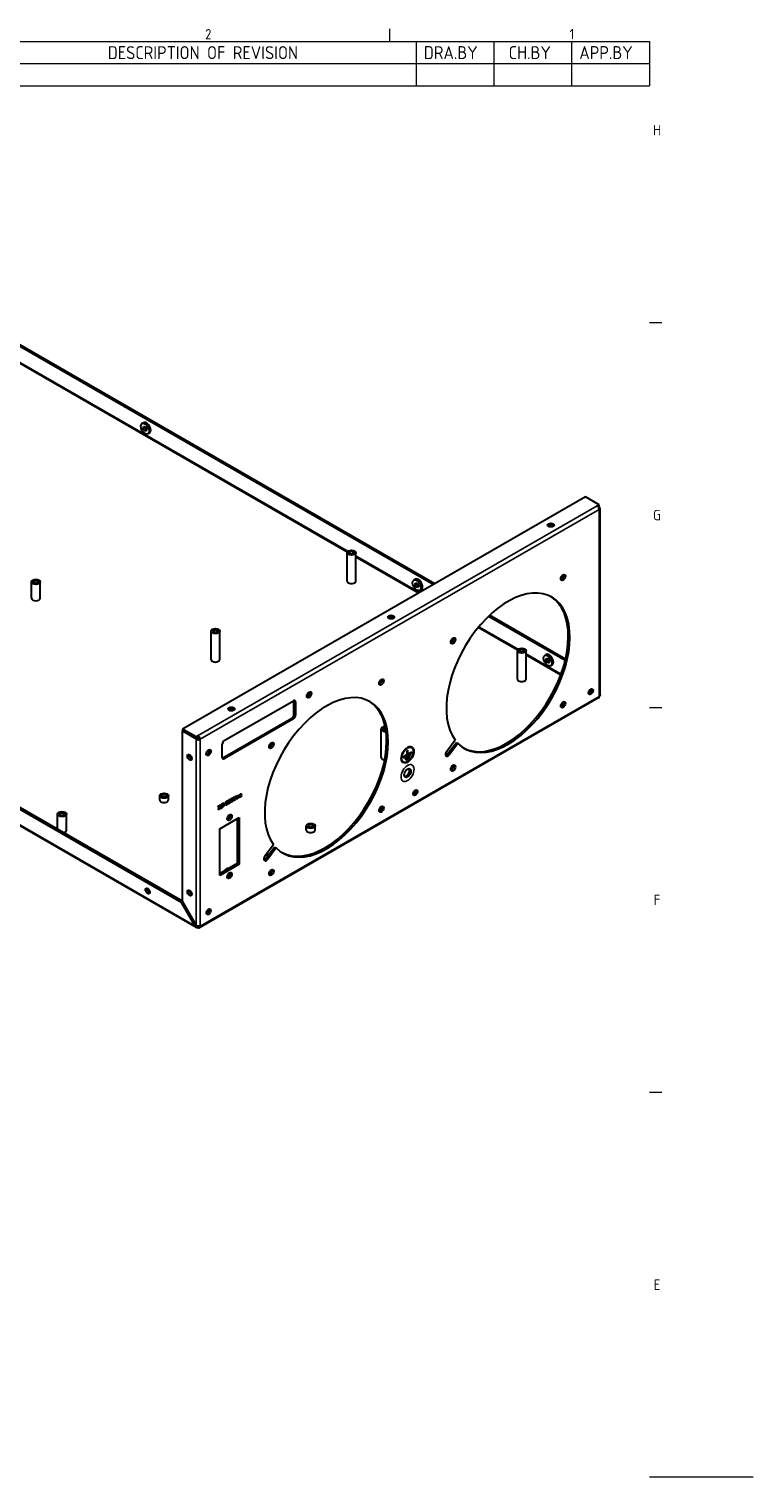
# Model space of a CAD drawing. Header units: millimetres. Extents: x 0 to 1682, y 0 to 1188.
# Drawn here: x 1403 to 1682, y 594 to 1153 of the extents above; entities that cross this region are included whole.
import ezdxf

# ---------------------------------------------------------------- set-up
doc = ezdxf.new("R2010")
doc.units = ezdxf.units.MM
doc.header["$LTSCALE"] = 2
doc.layers.get('0').update_dxf_attribs({"color": 3, "lineweight": 25})
for name, color, linetype, lineweight in [('가시적인 것(ISO)', 3, 'Continuous', 40), ('가시적인 좁은 것(ISO)', 3, 'Continuous', 35), ('경계(ISO)', 7, 'Continuous', 25), ('기호(ISO)', 5, 'Continuous', 25)]:
    doc.layers.add(name, color=color, linetype=linetype, lineweight=lineweight)
doc.styles.add('ISO ProportionalPSTEK', font='isocp.shx')
doc.styles.add('문자 텍스트_PSTEK_POSCO', font='isocp.shx')

# ---------------------------------------------------------------- blocks, each defined once
blk = doc.blocks.new('경계 Default Border')
at = {"layer": '경계(ISO)'}
for p, q in [((770.92, 574), (770.92, 576.4)), ((821, 519.75), (823.4, 519.75)), ((821, 445.5), (823.4, 445.5)), ((821, 371.25), (823.4, 371.25))]:
    blk.add_line(p, q, dxfattribs=at)
at = {"layer": '경계(ISO)', "flags": 128}
blk.add_lwpolyline([(841, 297), (821, 297)], dxfattribs=at)
at = {"layer": '경계(ISO)', "color": 2, "char_height": 2, "attachment_point": 7, "style": '문자 텍스트_PSTEK_POSCO'}
for s, insert in [('2', (735.29, 574.38)), ('1', (805.62, 574.4)), ('H', (821.72, 555.87)), ('G', (821.72, 481.61)), ('F', (821.83, 407.37)), ('E', (821.83, 333.11))]:
    blk.add_mtext(s, dxfattribs=dict(at, insert=insert))
blk = doc.blocks.new('리비전 내역')
at = {"layer": '기호(ISO)'}
for p, q in [((669, 574), (821, 574)), ((669, 574), (669, 569.72)), ((684, 574), (684, 569.72)), ((699, 574), (699, 569.72)), ((776, 574), (776, 569.72)), ((791, 574), (791, 569.72)), ((806, 574), (806, 569.72)), ((821, 574), (821, 569.72)), ((669, 569.72), (821, 569.72)), ((669, 569.72), (669, 565.44)), ((684, 569.72), (684, 565.44)), ((699, 569.72), (699, 565.44)), ((776, 569.72), (776, 565.44)), ((791, 569.72), (791, 565.44)), ((806, 569.72), (806, 565.44)), ((821, 569.72), (821, 565.44)), ((669, 565.44), (821, 565.44))]:
    blk.add_line(p, q, dxfattribs=at)
at = {"layer": '기호(ISO)', "color": 2, "char_height": 2.5, "attachment_point": 7, "style": 'ISO ProportionalPSTEK'}
for s, insert in [('REV.NO', (670.79, 570.58)), ('DATE', (687.31, 570.58)), ('DESCRIPTION OF REVISION', (716.51, 570.58)), ('DRA.BY', (777.48, 570.58)), ('CH.BY', (793.86, 570.58)), ('APP.BY', (807.48, 570.58))]:
    blk.add_mtext(s, dxfattribs=dict(at, insert=insert))

msp = doc.modelspace()

# ---------------------------------------------------------------- linework, layer by layer
at = {"layer": '가시적인 것(ISO)'}
for p, q in [((1558.5777, 938.3677), (1384.4745, 1038.6271)), ((1559.1837, 938.7167), (1385.0806, 1038.9761)), ((1446.8278, 1000.8674), (1446.2217, 1000.5183)), ((1449.109, 996.9058), (1448.5029, 996.5568)), ((1617.3912, 972.2362), (1461.8277, 882.6531)), ((1622.644, 969.2113), (1617.3912, 972.2362)), ((1621.8359, 968.7459), (1622.644, 969.2113)), ((1622.2983, 968.3115), (1622.644, 968.5105)), ((1622.3218, 968.2783), (1622.644, 968.4638)), ((1622.4084, 968.1413), (1622.644, 968.277)), ((1622.644, 968.4638), (1622.6034, 968.4872)), ((1622.644, 968.5105), (1622.644, 969.2113)), ((1622.644, 968.4638), (1622.644, 968.277)), ((1622.9787, 895.8816), (1622.9787, 967.8116)), ((1525.3978, 939.7264), (1525.3978, 950.7049)), ((1528.7693, 939.7264), (1528.7693, 950.7049)), ((1467.1045, 806.1142), (1224.4898, 945.8268)), ((1229.5171, 949.393), (1461.3991, 815.8611)), ((1230.1232, 949.742), (1461.8277, 816.3123)), ((1403.5734, 933.095), (1403.5734, 939.4018)), ((1406.9449, 933.095), (1406.9449, 939.4018)), ((1551.722, 940.4628), (1551.1159, 940.1138)), ((1554.0033, 936.5013), (1553.3972, 936.1522)), ((1609.5072, 909.0393), (1579.8837, 926.0984)), ((1609.6541, 909.6528), (1580.3406, 926.5334)), ((1472.8699, 909.4776), (1472.8699, 920.4561)), ((1476.2413, 909.4776), (1476.2413, 920.4561)), ((1591.0577, 901.9154), (1591.0577, 912.8939)), ((1594.4292, 901.9154), (1594.4292, 912.8939)), ((1602.2296, 911.3774), (1601.6235, 911.0284)), ((1604.5109, 907.4159), (1603.9048, 907.0668)), ((1622.4062, 894.6435), (1468.4589, 805.9912)), ((1477.9901, 878.206), (1504.6582, 893.5631)), ((1504.8602, 888.3043), (1504.8602, 893.4431)), ((1505.4663, 893.0941), (1505.4663, 887.9552)), ((1477.384, 871.5475), (1504.0521, 886.9046)), ((1504.6582, 886.5555), (1477.9901, 871.1984)), ((1461.8277, 882.6531), (1461.8277, 881.9524)), ((1467.0805, 879.6282), (1461.8277, 882.6531)), ((1461.8277, 881.9524), (1467.0805, 878.9275)), ((1461.8683, 881.929), (1461.8277, 881.9056)), ((1461.8277, 881.9056), (1467.0805, 878.8808)), ((1461.8277, 816.1098), (1461.8277, 881.9056)), ((1467.0805, 879.6282), (1467.8886, 880.0936)), ((1467.0805, 878.9275), (1467.0805, 879.6282)), ((1467.0805, 878.9275), (1467.8886, 879.3929)), ((1467.0805, 878.8808), (1467.6866, 879.2298)), ((1467.6866, 879.0429), (1467.0805, 878.6939)), ((1467.0805, 878.6939), (1467.0805, 878.8808)), ((1467.6866, 879.2298), (1467.646, 879.2532)), ((1467.6866, 879.2298), (1467.6866, 879.0429)), ((1467.8886, 879.3929), (1467.8886, 880.0936)), ((1468.0906, 879.0429), (1468.6967, 878.6939)), ((1538.5298, 871.6666), (1538.5298, 882.6451)), ((1563.7899, 874.1391), (1567.018, 878.445)), ((1564.2916, 873.1726), (1567.5196, 877.4785)), ((1567.5196, 877.4785), (1568.1257, 877.1294)), ((1477.182, 871.6674), (1477.182, 876.8063)), ((1547.0846, 871.9085), (1548.5594, 872.7578)), ((1547.0846, 871.9085), (1547.0886, 871.9062)), ((1547.0846, 871.5815), (1547.0846, 871.9085)), ((1547.0886, 871.5792), (1550.3211, 873.4407)), ((1548.5634, 872.7555), (1547.0886, 871.9062)), ((1547.0886, 871.9062), (1547.0886, 871.5792)), ((1547.6907, 871.5568), (1549.711, 872.7202)), ((1549.715, 872.7179), (1547.6947, 871.5545)), ((1547.6947, 871.2275), (1549.715, 872.3909)), ((1548.0947, 871.0887), (1549.3069, 871.7868)), ((1549.3109, 871.7845), (1548.0988, 871.0864)), ((1548.5594, 874.2995), (1548.8422, 874.4624)), ((1548.5594, 874.2995), (1548.5634, 874.2972)), ((1548.5594, 872.7578), (1548.5594, 874.2995)), ((1548.5594, 872.7578), (1548.5634, 872.7555)), ((1548.8463, 874.46), (1548.5634, 874.2972)), ((1548.5634, 874.2972), (1548.5634, 872.7555)), ((1548.8422, 874.4624), (1548.8463, 874.46)), ((1548.8463, 872.9184), (1548.8463, 874.46)), ((1548.8463, 872.923), (1550.3171, 873.77)), ((1550.3211, 873.7677), (1548.8463, 872.9184)), ((1549.3069, 871.7868), (1549.3109, 871.7845)), ((1549.3109, 871.4574), (1549.3109, 871.7845)), ((1549.711, 872.7202), (1549.715, 872.7179)), ((1549.715, 872.3909), (1549.715, 872.7179)), ((1550.3171, 873.77), (1550.3211, 873.7677)), ((1550.3211, 873.4407), (1550.3211, 873.7677)), ((1550.4118, 875.6469), (1550.4158, 875.6446)), ((1568.1257, 877.1294), (1564.8976, 872.8236)), ((1546.9898, 869.7046), (1546.9939, 869.7023)), ((1547.0846, 871.5815), (1547.0886, 871.5792)), ((1547.6907, 871.5568), (1547.6947, 871.5545)), ((1547.6907, 871.2298), (1547.6907, 871.5568)), ((1547.6907, 871.2298), (1547.6947, 871.2275)), ((1547.6947, 871.5545), (1547.6947, 871.2275)), ((1548.0947, 871.0887), (1548.0988, 871.0864)), ((1548.0947, 870.7617), (1548.0947, 871.0887)), ((1548.0947, 870.7617), (1548.0988, 870.7594)), ((1548.0988, 870.7594), (1549.3109, 871.4574)), ((1548.0988, 871.0864), (1548.0988, 870.7594)), ((1453.0709, 855.2624), (1453.0709, 856.8975)), ((1456.4423, 855.2624), (1456.4423, 856.8975)), ((1478.5491, 854.6045), (1479.3526, 855.0673)), ((1478.5531, 854.6022), (1479.3566, 855.0649)), ((1479.3526, 855.0673), (1479.3566, 855.0649)), ((1479.3566, 855.0649), (1479.3566, 854.8003)), ((1480.3102, 855.5192), (1480.3143, 855.5169)), ((1481.3721, 856.1307), (1481.3761, 856.1284)), ((1481.5727, 856.3457), (1481.888, 856.5273)), ((1481.9892, 855.184), (1481.5727, 856.3457)), ((1481.5727, 856.3457), (1481.5767, 856.3434)), ((1481.5767, 856.3434), (1481.892, 856.525)), ((1481.9932, 855.1817), (1481.5767, 856.3434)), ((1481.888, 856.5273), (1481.892, 856.525)), ((1481.892, 856.525), (1482.1563, 855.7265)), ((1481.9892, 855.184), (1481.9932, 855.1817)), ((1482.3105, 855.3644), (1481.9932, 855.1817)), ((1482.1536, 855.7346), (1482.4155, 856.8311)), ((1482.1563, 855.7265), (1482.4195, 856.8287)), ((1482.727, 857.0058), (1482.3105, 855.3644)), ((1482.4155, 856.8311), (1482.7229, 857.0081)), ((1482.4155, 856.8311), (1482.4195, 856.8287)), ((1482.4195, 856.8287), (1482.727, 857.0058)), ((1482.7229, 857.0081), (1482.727, 857.0058)), ((1482.8271, 856.4457), (1482.8271, 856.7012)), ((1482.8271, 856.7012), (1482.8311, 856.6989)), ((1482.8271, 856.4457), (1482.8311, 856.4434)), ((1482.8311, 856.4434), (1482.8311, 856.6989)), ((1482.8557, 856.4575), (1482.8311, 856.4434)), ((1482.8328, 855.733), (1482.8369, 855.7307)), ((1483.3231, 856.2282), (1483.3231, 856.4423)), ((1483.3231, 856.2282), (1483.3272, 856.2259)), ((1483.3231, 855.9522), (1483.3231, 856.0561)), ((1483.3231, 855.9522), (1483.3272, 855.9499)), ((1483.3251, 856.6473), (1483.3251, 856.653)), ((1483.3251, 856.6473), (1483.3292, 856.645)), ((1483.3272, 856.4451), (1483.3272, 856.2259)), ((1483.6101, 856.1128), (1483.3272, 855.9499)), ((1483.3272, 855.9499), (1483.3272, 856.0623)), ((1483.3292, 856.645), (1483.3292, 856.6507)), ((1483.5285, 857.0365), (1483.5325, 857.0342)), ((1483.6101, 856.8317), (1483.6101, 856.1128)), ((1483.878, 856.3957), (1483.882, 856.3933)), ((1484.5245, 856.9802), (1484.5609, 857.0012)), ((1484.5245, 856.9802), (1484.5286, 856.9779)), ((1484.5649, 857.3816), (1484.5286, 857.3607)), ((1484.5286, 856.9779), (1484.5649, 856.9988)), ((1484.5609, 857.6656), (1484.5649, 857.6633)), ((1484.5609, 857.0012), (1484.5649, 856.9988)), ((1484.5649, 857.6633), (1484.5649, 857.3816)), ((1484.5649, 856.9988), (1484.5649, 856.716)), ((1413.675, 844.0416), (1413.675, 849.8187)), ((1417.0464, 843.5119), (1417.0464, 849.8187)), ((1475.6493, 851.8966), (1475.6787, 851.9135)), ((1475.6493, 851.5922), (1475.6493, 851.8966)), ((1475.6493, 851.8966), (1475.6533, 851.8942)), ((1475.6493, 851.5922), (1475.6533, 851.5899)), ((1475.6533, 851.8942), (1475.6828, 851.9112)), ((1475.6533, 851.5899), (1475.6533, 851.8942)), ((1475.6787, 851.9135), (1475.6828, 851.9112)), ((1475.6846, 852.5961), (1475.6846, 852.8959)), ((1475.6846, 852.8959), (1475.6887, 852.8936)), ((1475.6846, 852.5961), (1475.6887, 852.5938)), ((1475.6887, 852.5938), (1475.6887, 852.8936)), ((1475.7142, 852.6085), (1475.6887, 852.5938)), ((1475.9145, 852.5422), (1475.9626, 852.5699)), ((1475.9145, 852.2958), (1475.9145, 852.5422)), ((1475.9145, 852.5422), (1475.9185, 852.5399)), ((1475.9145, 852.2958), (1475.9185, 852.2934)), ((1475.9185, 852.5399), (1475.9667, 852.5676)), ((1475.9185, 852.2934), (1475.9185, 852.5399)), ((1475.9706, 852.3234), (1475.9185, 852.2934)), ((1476.3036, 852.6594), (1476.3036, 852.6458)), ((1476.4436, 853.2914), (1476.4477, 853.289)), ((1476.4755, 852.6537), (1476.4796, 852.6513)), ((1476.7131, 852.0265), (1476.8644, 852.3782)), ((1476.7131, 852.0265), (1476.7172, 852.0242)), ((1476.7172, 852.0242), (1476.8684, 852.3759)), ((1476.8851, 852.1209), (1476.7172, 852.0242)), ((1476.8586, 852.3815), (1476.8626, 852.3792)), ((1476.9824, 852.3461), (1476.8851, 852.1209)), ((1477.031, 852.7551), (1477.419, 853.6647)), ((1477.4234, 853.6632), (1477.0335, 852.7492)), ((1477.1199, 852.6661), (1477.5119, 853.5824)), ((1477.5569, 853.9855), (1477.6404, 854.179)), ((1477.5569, 853.9855), (1477.561, 853.9832)), ((1477.561, 853.9832), (1477.6445, 854.1766)), ((1477.6404, 854.179), (1477.8113, 854.2774)), ((1477.6404, 854.179), (1477.6445, 854.1766)), ((1477.6445, 854.1766), (1477.8154, 854.2751)), ((1477.8154, 854.2751), (1477.6769, 853.9534)), ((1477.6809, 853.9513), (1477.6849, 853.9489)), ((1477.8113, 854.2774), (1477.8154, 854.2751)), ((1478.497, 853.5342), (1478.5245, 853.55)), ((1478.497, 853.2287), (1478.497, 853.5342)), ((1478.497, 853.5342), (1478.501, 853.5319)), ((1478.497, 853.2287), (1478.501, 853.2264)), ((1478.501, 853.5319), (1478.5286, 853.5477)), ((1478.501, 853.2264), (1478.501, 853.5319)), ((1478.5245, 853.55), (1478.5286, 853.5477)), ((1478.5491, 853.8175), (1478.5491, 854.6045)), ((1478.5491, 854.6045), (1478.5531, 854.6022)), ((1478.5491, 853.8175), (1478.5531, 853.8151)), ((1478.5531, 853.8151), (1478.5531, 854.6022)), ((1478.5796, 853.8304), (1478.5531, 853.8151)), ((1479.3566, 854.8003), (1478.8409, 854.5033)), ((1478.8409, 854.5033), (1478.8409, 854.2705)), ((1479.2892, 854.4094), (1479.2933, 854.407)), ((1479.6736, 853.9492), (1479.6776, 853.9468)), ((1480.7355, 854.5607), (1480.7395, 854.5583)), ((1476.2729, 844.1648), (1483.748, 848.4695)), ((1476.2729, 826.1788), (1476.2729, 844.1648)), ((1483.1419, 830.8325), (1483.1419, 848.1204)), ((1483.748, 848.4695), (1483.748, 830.4834)), ((1509.6394, 843.6282), (1509.6394, 845.2633)), ((1513.0109, 843.6282), (1513.0109, 845.2633)), ((1493.6853, 833.7686), (1496.9134, 838.0744)), ((1494.187, 832.802), (1497.415, 837.1079)), ((1498.0211, 836.7589), (1494.7931, 832.453)), ((1494.8281, 833.6573), (1494.8281, 834.7926)), ((1497.415, 837.1079), (1498.0211, 836.7589)), ((1476.2729, 826.8768), (1483.1419, 830.8325)), ((1483.748, 830.4834), (1476.2729, 826.1788)), ((1483.1419, 830.8325), (1483.748, 830.4834)), ((1461.8285, 816.1083), (1461.3991, 815.8611)), ((1461.3991, 815.8611), (1466.6519, 806.763)), ((1467.0805, 807.0117), (1461.8277, 816.1098)), ((1467.0817, 807.0105), (1466.6519, 806.763))]:
    msp.add_line(p, q, dxfattribs=at)
for centre, major_axis, ratio in [((1447.3623, 998.5376), (-1.1406, 1.9808), 0.57809312), ((1447.3623, 998.5376), (-0.4622, 0.8027), 0.57809312), ((1603.9764, 961.3466), (-1.2286, 0), 0.5758617), ((1527.0835, 950.7049), (-1.6857, 0), 0.5758617), ((1527.0835, 950.7049), (-0.9263, 0), 0.5758617), ((1405.2591, 939.4018), (-1.6857, 0), 0.5758617), ((1405.2591, 939.4018), (-0.9263, 0), 0.5758617), ((1552.2565, 938.133), (-1.1406, 1.9808), 0.57809312), ((1552.2565, 938.133), (-0.4622, 0.8027), 0.57809312), ((1608.7039, 941.099), (-0.6416, -1.1142), 0.57809312), ((1542.357, 925.8624), (-1.2286, 0), 0.5758617), ((1474.5556, 920.4561), (-1.6857, 0), 0.5758617), ((1474.5556, 920.4561), (-0.9263, 0), 0.5758617), ((1566.2775, 916.6673), (-0.6416, -1.1142), 0.57809312), ((1592.7435, 912.8939), (-1.6857, 0), 0.5758617), ((1592.7435, 912.8939), (-0.9263, 0), 0.5758617), ((1602.7642, 909.0476), (-1.1406, 1.9808), 0.57809312), ((1602.7642, 909.0476), (-0.4622, 0.8027), 0.57809312), ((1538.5993, 900.7285), (-0.6416, -1.1142), 0.57809312), ((1510.7191, 895.8854), (-0.6416, -1.1142), 0.57809312), ((1619.4115, 897.0444), (-0.5988, -1.0399), 0.57809312), ((1480.7377, 890.3782), (-1.2286, 0), 0.5758617), ((1608.7039, 892.0462), (-0.6416, -1.1142), 0.57809312), ((1496.1729, 876.2967), (-0.6416, -1.1142), 0.57809312), ((1464.5753, 871.7275), (-0.5988, 1.0399), 0.57809312), ((1471.9292, 873.5478), (-0.6416, -1.1142), 0.57809312), ((1548.7048, 872.6734), (-1.711, -2.9711), 0.57809312), ((1548.7048, 872.6734), (-1.6254, -2.8226), 0.57809312), ((1548.7008, 865.6682), (-0.9268, -1.6094), 0.57809312), ((1566.2775, 867.6145), (-0.6416, -1.1142), 0.57809312), ((1454.7566, 856.8975), (-1.6857, 0), 0.5758617), ((1454.7566, 856.8975), (-0.9263, 0), 0.5758617), ((1551.7313, 858.0699), (-0.5988, -1.0399), 0.57809312), ((1415.3607, 849.8187), (-1.6857, 0), 0.5758617), ((1415.3607, 849.8187), (-0.9263, 0), 0.5758617), ((1480.0104, 848.5362), (-0.6416, -1.1142), 0.57809312), ((1538.5993, 851.6757), (-0.6416, -1.1142), 0.57809312), ((1511.3252, 845.2633), (-1.6857, 0), 0.5758617), ((1511.3252, 845.2633), (-0.9263, 0), 0.5758617), ((1480.0104, 826.1121), (-0.6416, -1.1142), 0.57809312), ((1496.1729, 827.2439), (-0.6416, -1.1142), 0.57809312), ((1448.4129, 820.1626), (-0.5988, 1.0399), 0.57809312), ((1464.5753, 819.4045), (-0.5988, 1.0399), 0.57809312), ((1471.9292, 812.115), (-0.5988, -1.0399), 0.57809312)]:
    msp.add_ellipse(centre, major_axis=major_axis, ratio=ratio, dxfattribs=at)
for centre, major_axis, ratio, start_param, end_param in [((1447.9684, 998.8866), (-1.1406, 1.9808), 0.57809312, 3.14159265, 6.28318531), ((1447.9684, 998.8866), (0.4622, -0.8027), 0.57809312, 3.85321467, 5.57156329), ((1621.8359, 967.8116), (0.5703, -0.9904), 0.57809312, 2.10544794, 2.3581282), ((1621.8359, 967.8116), (0.5703, -0.9904), 0.57809312, 0.78733187, 2.10544794), ((1621.8359, 967.8116), (1.1429, 0), 0.5758617, 5.49778714, 7.06858347), ((1603.9764, 960.6458), (-1.2286, 0), 0.5758617, 3.65970594, 5.76507202), ((1603.9764, 960.6458), (-0.9263, 0), 0.5758617, 3.51835978, 5.90641818), ((1527.0835, 939.7264), (1.6857, 0), 0.5758617, 3.14159265, 6.28318531), ((1552.8626, 938.482), (-1.1406, 1.9808), 0.57809312, 3.14159265, 6.28318531), ((1552.8626, 938.482), (0.4622, -0.8027), 0.57809312, 3.85321467, 5.57156329), ((1587.4907, 904.3567), (-16.8245, -29.2162), 0.57809312, 6.11856098, 12.31697515), ((1608.0978, 941.4481), (0.4622, 0.8027), 0.57809312, 3.44454272, 5.98023524), ((1608.0978, 941.4481), (0.6416, 1.1142), 0.57809312, 3.631445, 5.79333296), ((1586.8846, 904.7058), (-16.8245, -29.2162), 0.57809312, 0.01794359, 3.12364906), ((1405.2591, 933.095), (1.6857, 0), 0.5758617, 3.14159267, 6.28318531), ((1542.357, 925.1616), (-1.2286, 0), 0.5758617, 3.65970594, 5.76507202), ((1542.357, 925.1616), (-0.9263, 0), 0.5758617, 3.51835978, 5.90641818), ((1565.6714, 917.0163), (0.4622, 0.8027), 0.57809312, 3.44454272, 5.98023524), ((1565.6714, 917.0163), (0.6416, 1.1142), 0.57809312, 3.631445, 5.79333296), ((1603.3703, 909.3966), (-1.1406, 1.9808), 0.57809312, 3.14159265, 6.28318531), ((1474.5556, 909.4776), (1.6857, 0), 0.5758617, 3.14159265, 6.28318531), ((1603.3703, 909.3966), (0.4622, -0.8027), 0.57809312, 3.85321467, 5.57156329), ((1537.9932, 901.0775), (0.4622, 0.8027), 0.57809312, 3.44454272, 5.98023524), ((1537.9932, 901.0775), (0.6416, 1.1142), 0.57809312, 3.631445, 5.79333296), ((1592.7435, 901.9154), (1.6857, 0), 0.5758617, 3.14159265, 6.28318531), ((1517.3861, 863.9862), (-16.8245, -29.2162), 0.57809312, 6.11856098, 12.31697515), ((1510.113, 896.2344), (0.6416, 1.1142), 0.57809312, 3.631445, 5.79333296), ((1618.8054, 897.3934), (-0.4622, -0.8027), 0.57809312, 0.40432424, 2.73726841), ((1618.8054, 897.3934), (0.5988, 1.0399), 0.57809312, 3.66993502, 5.75484294), ((1621.8359, 895.6339), (0.5703, -0.9904), 0.57809312, 0, 0.78733187), ((1480.7377, 889.6775), (-1.2286, 0), 0.5758617, 3.65970594, 5.76507202), ((1480.7377, 889.6775), (-0.9263, 0), 0.5758617, 3.51835978, 5.90641818), ((1516.78, 864.3352), (-16.8245, -29.2162), 0.57809312, 0.01794359, 3.12364906), ((1504.6582, 892.6287), (0.5703, 0.9904), 0.57809312, 5.49585344, 7.06664976), ((1504.0521, 892.9778), (0.5703, 0.9904), 0.57809312, 5.49585344, 5.7254011), ((1608.0978, 892.3952), (0.4622, 0.8027), 0.57809312, 3.44454272, 5.98023524), ((1608.0978, 892.3952), (0.6416, 1.1142), 0.57809312, 3.631445, 5.79333296), ((1488.0917, 885.3949), (-1.6857, 0), 0.5758617, 2.31778896, 2.39460002), ((1504.0521, 887.8389), (0.5703, 0.9904), 0.57809312, 3.92505711, 5.49585344), ((1504.6582, 887.4899), (-0.5703, -0.9904), 0.57809312, 0.78346445, 2.35426078), ((1540.2155, 882.6451), (-1.6857, 0), 0.5758617, 4.79643874, 7.96283497), ((1540.2155, 882.6451), (-0.9263, 0), 0.5758617, 4.77084284, 7.98798638), ((1467.8886, 879.1593), (-1.1429, 0), 0.5758617, 0.78539816, 2.35619449), ((1467.8886, 879.1593), (0.2857, 0), 0.5758617, 3.92699082, 5.49778714), ((1467.8886, 879.1593), (-0.5703, 0.9904), 0.57809312, 5.2470406, 5.49972085), ((1467.8886, 879.1593), (0.1426, -0.2476), 0.57809312, 0.78733187, 2.3581282), ((1467.8886, 879.1593), (-0.5703, 0.9904), 0.57809312, 3.92892453, 5.2470406), ((1477.9901, 877.2717), (0.5703, 0.9904), 0.57809312, 0.78346445, 2.35426078), ((1495.5668, 876.6458), (0.4622, 0.8027), 0.57809312, 3.44454272, 5.98023524), ((1495.5668, 876.6458), (0.6416, 1.1142), 0.57809312, 3.631445, 5.79333296), ((1465.1814, 872.0765), (0.5988, -1.0399), 0.57809312, 3.66993502, 5.75484294), ((1465.1814, 872.0765), (-0.4622, 0.8027), 0.57809312, 0.40432424, 2.73726841), ((1471.3231, 873.8968), (0.6416, 1.1142), 0.57809312, 3.631445, 5.79333296), ((1548.7008, 872.6758), (-1.711, -2.9711), 0.57809312, 3.14159265, 6.28318531), ((1548.7008, 872.6758), (-1.6254, -2.8226), 0.57809312, 0.00123815, 3.14035451), ((1564.3438, 873.4813), (-0.7129, -1.238), 0.57809312, 4.50537908, 7.64697174), ((1563.7377, 873.8304), (0.7129, 1.238), 0.57809312, 3.57883851, 4.50537908), ((1477.9901, 872.1328), (-0.5703, -0.9904), 0.57809312, 5.49585344, 7.06664976), ((1477.384, 872.4818), (0.5703, 0.9904), 0.57809312, 3.69937686, 3.92505711), ((1540.2155, 871.6666), (-1.6857, 0), 0.5758617, 0, 1.35757415), ((1548.0947, 866.0172), (-0.9268, -1.6094), 0.57809312, 0.33178133, 2.80981133), ((1565.6714, 867.9635), (0.4622, 0.8027), 0.57809312, 3.44454272, 5.98023524), ((1565.6714, 867.9635), (0.6416, 1.1142), 0.57809312, 3.631445, 5.79333296), ((1454.7566, 855.2624), (1.6857, 0), 0.5758617, 3.14159265, 6.28318531), ((1551.1252, 858.419), (-0.4622, -0.8027), 0.57809312, 0.40432424, 2.73726841), ((1551.1252, 858.419), (0.5988, 1.0399), 0.57809312, 3.66993502, 5.75484294), ((1479.4043, 848.8852), (0.4622, 0.8027), 0.57809312, 3.44454272, 5.98023524), ((1479.4043, 848.8852), (0.6416, 1.1142), 0.57809312, 3.631445, 5.79333296), ((1537.9932, 852.0247), (0.4622, 0.8027), 0.57809312, 3.44454272, 5.98023524), ((1537.9932, 852.0247), (0.6416, 1.1142), 0.57809312, 3.631445, 5.79333296), ((1415.3607, 843.5119), (1.6857, 0), 0.5758617, 5.17073757, 6.28318531), ((1511.3252, 843.6282), (1.6857, 0), 0.5758617, 3.14159265, 6.28318531), ((1494.2392, 833.1108), (-0.7129, -1.238), 0.57809312, 4.50537908, 7.64697174), ((1493.6331, 833.4598), (0.7129, 1.238), 0.57809312, 3.57883851, 4.50537908), ((1493.1424, 834.7926), (1.6857, 0), 0.5758617, 5.09976606, 6.65151407), ((1478.7983, 826.8101), (1.1406, 1.9808), 0.57809312, 0.16358327, 1.40334564), ((1479.4043, 826.4611), (0.4622, 0.8027), 0.57809312, 3.44454272, 5.98023524), ((1479.4043, 826.4611), (0.6416, 1.1142), 0.57809312, 3.631445, 5.79333296), ((1493.1424, 833.1575), (-1.6857, 0), 0.5758617, 1.65294278, 1.74771488), ((1495.5668, 827.5929), (0.4622, 0.8027), 0.57809312, 3.44454272, 5.98023524), ((1495.5668, 827.5929), (0.6416, 1.1142), 0.57809312, 3.631445, 5.79333296), ((1449.019, 820.5116), (0.5988, -1.0399), 0.57809312, 3.66993502, 5.75484294), ((1449.019, 820.5116), (-0.4622, 0.8027), 0.57809312, 0.40432424, 2.73726841), ((1465.1814, 819.7535), (0.5988, -1.0399), 0.57809312, 3.66993502, 5.75484294), ((1465.1814, 819.7535), (-0.4622, 0.8027), 0.57809312, 0.40432424, 2.73726841), ((1471.3231, 812.464), (-0.4622, -0.8027), 0.57809312, 0.40432424, 2.73726841), ((1471.3231, 812.464), (0.5988, 1.0399), 0.57809312, 3.66993502, 5.75484294), ((1467.8886, 806.9815), (0.5703, -0.9904), 0.57809312, 5.49972085, 7.07051718)]:
    msp.add_ellipse(centre, major_axis=major_axis, ratio=ratio, start_param=start_param, end_param=end_param, dxfattribs=at)
for points, degree, knots in [([(1622.9744, 895.8812), (1622.9758, 895.7542), (1622.9491, 895.6272), (1622.892, 895.5065), (1622.8347, 895.3854), (1622.7499, 895.2709), (1622.644, 895.1685)], 3, [0.785398163, 0.785398163, 0.785398163, 0.785398163, 1.177453067, 1.177453067, 1.177453067, 1.570796327, 1.570796327, 1.570796327, 1.570796327]), ([(1479.9931, 855.4645), (1480.1237, 855.5397), (1480.2671, 855.544), (1480.3102, 855.5192)], 2, [0, 0, 0, 1, 1.6402129, 1.6402129, 1.6402129]), ([(1480.1542, 854.8281), (1480.1542, 855.0882), (1480.1039, 855.2027), (1480.0837, 855.2154)], 2, [0, 0, 0, 1, 1.36551661, 1.36551661, 1.36551661]), ([(1481.055, 856.076), (1481.1856, 856.1512), (1481.329, 856.1555), (1481.3721, 856.1307)], 2, [0, 0, 0, 1, 1.6402129, 1.6402129, 1.6402129]), ([(1481.2161, 855.4396), (1481.2161, 855.6997), (1481.1658, 855.8142), (1481.1455, 855.8269)], 2, [0, 0, 0, 1, 1.36551661, 1.36551661, 1.36551661]), ([(1482.8328, 855.733), (1482.8317, 855.7337), (1482.7505, 855.7826), (1482.7505, 855.9257)], 2, [0.98552222, 0.98552222, 0.98552222, 1, 2, 2, 2]), ([(1483.0659, 856.0396), (1483.0693, 856.038), (1483.108, 856.0294), (1483.1758, 856.0684)], 2, [0.89061619, 0.89061619, 0.89061619, 1, 2, 2, 2]), ([(1483.1542, 856.9418), (1483.3899, 857.0776), (1483.5145, 857.0446), (1483.5285, 857.0365)], 2, [0, 0, 0, 1, 1.15278493, 1.15278493, 1.15278493]), ([(1483.878, 856.3957), (1483.8222, 856.4278), (1483.7505, 856.581), (1483.7505, 856.7219)], 2, [0.12807428, 0.12807428, 0.12807428, 1, 2, 2, 2]), ([(1476.2121, 852.8783), (1476.2121, 852.9215), (1476.19, 852.9431), (1476.1845, 852.9465)], 2, [0, 0, 0, 1, 1.28629511, 1.28629511, 1.28629511]), ([(1476.2436, 852.3206), (1476.2436, 852.383), (1476.2167, 852.4058), (1476.2131, 852.408)], 2, [0, 0, 0, 1, 1.13958838, 1.13958838, 1.13958838]), ([(1476.3036, 852.6498), (1476.3447, 852.6665), (1476.4253, 852.6774), (1476.4646, 852.6591)], 2, [0.04679218, 0.04679218, 0.04679218, 1, 2, 2, 2]), ([(1476.8586, 852.3815), (1476.7763, 852.4289), (1476.6827, 852.6518), (1476.6827, 852.829)], 2, [0.03395542, 0.03395542, 0.03395542, 1, 2, 2, 2]), ([(1477.1203, 852.6671), (1477.1536, 852.6574), (1477.2269, 852.671), (1477.2701, 852.6959)], 2, [0.06281624, 0.06281624, 0.06281624, 1, 2, 2, 2]), ([(1477.5481, 853.3273), (1477.5481, 853.4046), (1477.5273, 853.5425), (1477.5105, 853.5791)], 2, [0, 0, 0, 1, 1.92748554, 1.92748554, 1.92748554]), ([(1478.8409, 854.2755), (1478.8642, 854.2909), (1478.9292, 854.3305), (1478.9479, 854.3413)], 2, [0.08101947, 0.08101947, 0.08101947, 1, 2, 2, 2]), ([(1479.0805, 853.9702), (1479.0805, 854.0201), (1479.0535, 854.0584), (1479.0412, 854.066)], 2, [0, 0, 0, 1, 1.52690497, 1.52690497, 1.52690497]), ([(1466.6519, 806.763), (1466.7587, 806.3359), (1467.0695, 806.0372), (1467.4679, 806.0023), (1467.5168, 805.998), (1467.5669, 805.9973), (1467.6176, 806.0002)], 3, [0, 0, 0, 0, 1.17385238, 1.17385238, 1.17385238, 1.31811607, 1.31811607, 1.31811607, 1.31811607]), ([(1468.6967, 806.5162), (1468.3796, 806.4573), (1467.8665, 806.5223), (1467.4519, 806.7448), (1467.3135, 806.8191), (1467.1864, 806.9093), (1467.0805, 807.0117)], 3, [0, 0, 0, 0, 1.17745307, 1.17745307, 1.17745307, 1.57079633, 1.57079633, 1.57079633, 1.57079633])]:
    msp.add_open_spline(points, degree=degree, knots=knots, dxfattribs=at)
for points, degree in [([(1479.5255, 854.4661), (1479.5255, 854.6523), (1479.5756, 854.9447), (1479.6326, 855.0729)], 2), ([(1479.5295, 854.4637), (1479.5295, 854.65), (1479.5796, 854.9423), (1479.6366, 855.0706)], 2), ([(1479.6326, 855.0729), (1479.6895, 855.1988), (1479.8693, 855.3932), (1479.9931, 855.4645)], 2), ([(1479.6366, 855.0706), (1479.6936, 855.1965), (1479.8733, 855.3909), (1479.9971, 855.4621)], 2), ([(1479.835, 854.6385), (1479.835, 854.8997), (1479.9097, 855.1529), (1479.9971, 855.2032)], 2), ([(1479.9971, 855.4621), (1480.1278, 855.5374), (1480.3026, 855.5427), (1480.3586, 855.4806)], 2), ([(1479.9971, 855.2032), (1480.0845, 855.2535), (1480.1582, 855.0859), (1480.1582, 854.8258)], 2), ([(1480.4637, 855.0017), (1480.4637, 854.82), (1480.4136, 854.5186), (1480.3576, 854.3943)], 2), ([(1480.3586, 855.4806), (1480.4136, 855.4203), (1480.4637, 855.1777), (1480.4637, 855.0017)], 2), ([(1480.5874, 855.0776), (1480.5874, 855.2638), (1480.6375, 855.5562), (1480.6945, 855.6844)], 2), ([(1480.6935, 854.5946), (1480.6375, 854.6544), (1480.5874, 854.8958), (1480.5874, 855.0776)], 2), ([(1480.5914, 855.0752), (1480.5914, 855.2615), (1480.6415, 855.5538), (1480.6985, 855.6821)], 2), ([(1480.6975, 854.5923), (1480.6415, 854.6521), (1480.5914, 854.8935), (1480.5914, 855.0752)], 2), ([(1480.6945, 855.6844), (1480.7514, 855.8103), (1480.9312, 856.0047), (1481.055, 856.076)], 2), ([(1480.6985, 855.6821), (1480.7555, 855.808), (1480.9352, 856.0024), (1481.059, 856.0736)], 2), ([(1480.8969, 855.25), (1480.8969, 855.5112), (1480.9716, 855.7644), (1481.059, 855.8147)], 2), ([(1481.059, 854.8732), (1480.9716, 854.8228), (1480.8969, 854.9933), (1480.8969, 855.25)], 2), ([(1481.055, 854.8755), (1481.1414, 854.9253), (1481.2161, 855.1818), (1481.2161, 855.4396)], 2), ([(1481.059, 856.0736), (1481.1897, 856.1489), (1481.3645, 856.1542), (1481.4205, 856.0922)], 2), ([(1481.059, 855.8147), (1481.1464, 855.865), (1481.2201, 855.6974), (1481.2201, 855.4373)], 2), ([(1481.2201, 855.4373), (1481.2201, 855.1795), (1481.1455, 854.9229), (1481.059, 854.8732)], 2), ([(1481.4195, 855.0058), (1481.3645, 854.8833), (1481.1867, 854.6878), (1481.059, 854.6142)], 2), ([(1481.5256, 855.6132), (1481.5256, 855.4315), (1481.4755, 855.1301), (1481.4195, 855.0058)], 2), ([(1481.4205, 856.0922), (1481.4755, 856.0318), (1481.5256, 855.7892), (1481.5256, 855.6132)], 2), ([(1482.7505, 855.9257), (1482.7505, 856.0427), (1482.832, 856.235), (1482.9086, 856.3211)], 2), ([(1482.7545, 855.9234), (1482.7545, 856.0403), (1482.836, 856.2327), (1482.9126, 856.3188)], 2), ([(1483.0364, 855.7541), (1482.9146, 855.6839), (1482.7545, 855.7803), (1482.7545, 855.9234)], 2), ([(1482.8271, 856.7012), (1482.8693, 856.7392), (1483.0579, 856.8864), (1483.1542, 856.9418)], 2), ([(1482.8311, 856.6989), (1482.8734, 856.7369), (1483.062, 856.8841), (1483.1582, 856.9395)], 2), ([(1483.1052, 856.6761), (1483.0551, 856.6473), (1482.9195, 856.5272), (1482.8557, 856.4575)], 2), ([(1482.9086, 856.3211), (1482.9862, 856.409), (1483.2013, 856.5669), (1483.3251, 856.6473)], 2), ([(1482.9126, 856.3188), (1482.9903, 856.4067), (1483.2054, 856.5646), (1483.3292, 856.645)], 2), ([(1483.2123, 855.8996), (1483.1739, 855.856), (1483.1013, 855.7914), (1483.0364, 855.7541)], 2), ([(1483.0423, 856.1164), (1483.0423, 856.1663), (1483.0836, 856.2514), (1483.1219, 856.2882)], 2), ([(1483.1798, 856.0661), (1483.1121, 856.027), (1483.0423, 856.0425), (1483.0423, 856.1164)], 2), ([(1483.3292, 856.6507), (1483.3292, 856.7381), (1483.2172, 856.7406), (1483.1052, 856.6761)], 2), ([(1483.1219, 856.2882), (1483.1651, 856.3313), (1483.2545, 856.3953), (1483.3272, 856.4451)], 2), ([(1483.1582, 856.9395), (1483.394, 857.0753), (1483.6101, 857.018), (1483.6101, 856.8317)], 2), ([(1483.1758, 856.0684), (1483.2131, 856.0899), (1483.2917, 856.1749), (1483.3231, 856.2282)], 2), ([(1483.3272, 856.2259), (1483.2958, 856.1726), (1483.2172, 856.0876), (1483.1798, 856.0661)], 2), ([(1483.3272, 856.0623), (1483.2977, 856.017), (1483.2515, 855.945), (1483.2123, 855.8996)], 2), ([(1483.3251, 856.653), (1483.3251, 856.7154), (1483.2966, 856.7339)], 2), ([(1483.7505, 856.7219), (1483.7505, 856.8741), (1483.833, 857.134), (1483.9047, 857.2434)], 2), ([(1483.7545, 856.7196), (1483.7545, 856.8717), (1483.837, 857.1316), (1483.9087, 857.2411)], 2), ([(1483.8989, 856.3848), (1483.8311, 856.415), (1483.7545, 856.5787), (1483.7545, 856.7196)], 2), ([(1484.2692, 856.464), (1484.1563, 856.3989), (1483.9686, 856.3568), (1483.8989, 856.3848)], 2), ([(1483.9047, 857.2434), (1483.9725, 857.3483), (1484.1571, 857.5183), (1484.2573, 857.576)], 2), ([(1483.9087, 857.2411), (1483.9765, 857.346), (1484.1612, 857.5159), (1484.2614, 857.5736)], 2), ([(1484.2751, 857.3453), (1484.1661, 857.2825), (1484.0462, 857.0375), (1484.0462, 856.8876)], 2), ([(1484.0462, 856.8876), (1484.0462, 856.7286), (1484.1739, 856.6454), (1484.28, 856.7065)], 2), ([(1484.113, 856.6851), (1484.1756, 856.651), (1484.276, 856.7088)], 2), ([(1484.2573, 857.576), (1484.333, 857.6195), (1484.4842, 857.6657), (1484.5609, 857.6656)], 2), ([(1484.2614, 857.5736), (1484.337, 857.6172), (1484.4883, 857.6634), (1484.5649, 857.6633)], 2), ([(1484.4431, 856.5914), (1484.4018, 856.554), (1484.3292, 856.4985), (1484.2692, 856.464)], 2), ([(1484.4323, 857.3881), (1484.4009, 857.3905), (1484.3233, 857.373), (1484.2751, 857.3453)], 2), ([(1484.276, 856.7088), (1484.33, 856.7399), (1484.4106, 856.8147), (1484.44, 856.8521)], 2), ([(1484.28, 856.7065), (1484.3341, 856.7376), (1484.4146, 856.8123), (1484.4441, 856.8498)], 2), ([(1484.5286, 857.3607), (1484.5109, 857.3698), (1484.4618, 857.3869), (1484.4323, 857.3881)], 2), ([(1484.44, 856.8521), (1484.4685, 856.8878), (1484.5098, 856.9547), (1484.5245, 856.9802)], 2), ([(1484.5649, 856.716), (1484.5404, 856.6894), (1484.4765, 856.6208), (1484.4431, 856.5914)], 2), ([(1484.4441, 856.8498), (1484.4726, 856.8855), (1484.5138, 856.9524), (1484.5286, 856.9779)], 2), ([(1476.061, 851.736), (1475.9195, 851.6546), (1475.7172, 851.5926), (1475.6533, 851.5899)], 2), ([(1475.6787, 851.9135), (1475.7455, 851.9032), (1475.9253, 851.934), (1475.9999, 851.977)], 2), ([(1475.6828, 851.9112), (1475.7496, 851.9008), (1475.9293, 851.9317), (1476.004, 851.9747)], 2), ([(1475.6846, 852.8959), (1475.7475, 852.9628), (1475.9597, 853.1429), (1476.0707, 853.2068)], 2), ([(1475.6887, 852.8936), (1475.7515, 852.9605), (1475.9637, 853.1406), (1476.0747, 853.2045)], 2), ([(1475.8409, 852.7564), (1475.8065, 852.7219), (1475.7319, 852.6312), (1475.7142, 852.6085)], 2), ([(1476.0217, 852.9037), (1475.9775, 852.8782), (1475.8841, 852.8006), (1475.8409, 852.7564)], 2), ([(1475.9626, 852.5699), (1476.0176, 852.6016), (1476.111, 852.6667), (1476.1434, 852.7024)], 2), ([(1475.9667, 852.5676), (1476.0217, 852.5993), (1476.115, 852.6644), (1476.1474, 852.7001)], 2), ([(1476.1612, 852.4139), (1476.1219, 852.4071), (1476.0128, 852.3477), (1475.9706, 852.3234)], 2), ([(1475.9999, 851.977), (1476.0442, 852.0025), (1476.1473, 852.08), (1476.1827, 852.1299)], 2), ([(1476.004, 851.9747), (1476.0482, 852.0001), (1476.1513, 852.0777), (1476.1867, 852.1276)], 2), ([(1476.1572, 852.9533), (1476.1278, 852.9534), (1476.0492, 852.9195), (1476.0217, 852.9037)], 2), ([(1476.4234, 852.0674), (1476.3596, 851.9716), (1476.1857, 851.8079), (1476.061, 851.736)], 2), ([(1476.0707, 853.2068), (1476.1787, 853.2691), (1476.3379, 853.3176), (1476.3939, 853.3078)], 2), ([(1476.0747, 853.2045), (1476.1828, 853.2667), (1476.3419, 853.3152), (1476.3979, 853.3054)], 2), ([(1476.1434, 852.7024), (1476.1758, 852.7393), (1476.2121, 852.8238), (1476.2121, 852.8783)], 2), ([(1476.1474, 852.7001), (1476.1798, 852.7369), (1476.2162, 852.8215), (1476.2162, 852.876)], 2), ([(1476.2162, 852.876), (1476.2162, 852.9191), (1476.1818, 852.9527), (1476.1572, 852.9533)], 2), ([(1476.2476, 852.3183), (1476.2476, 852.3807), (1476.2005, 852.4206), (1476.1612, 852.4139)], 2), ([(1476.1827, 852.1299), (1476.2102, 852.1696), (1476.2436, 852.2581), (1476.2436, 852.3206)], 2), ([(1476.1867, 852.1276), (1476.2142, 852.1673), (1476.2476, 852.2558), (1476.2476, 852.3183)], 2), ([(1476.5217, 853.111), (1476.5217, 852.9906), (1476.4018, 852.7421), (1476.3036, 852.6594)], 2), ([(1476.3036, 852.6458), (1476.3468, 852.6639), (1476.4293, 852.675), (1476.4686, 852.6568)], 2), ([(1476.3939, 853.3078), (1476.4219, 853.3039), (1476.4436, 853.2914)], 2), ([(1476.3979, 853.3054), (1476.4598, 853.2968), (1476.5217, 853.1961), (1476.5217, 853.111)], 2), ([(1476.5531, 852.4737), (1476.5531, 852.3704), (1476.4873, 852.1633), (1476.4234, 852.0674)], 2), ([(1476.4646, 852.6591), (1476.4702, 852.6567), (1476.4755, 852.6537)], 2), ([(1476.4686, 852.6568), (1476.505, 852.6414), (1476.5531, 852.5532), (1476.5531, 852.4737)], 2), ([(1476.6827, 852.829), (1476.6827, 853.1663), (1476.995, 853.7392), (1477.2691, 853.897)], 2), ([(1476.6867, 852.8267), (1476.6867, 853.164), (1476.9991, 853.7368), (1477.2731, 853.8947)], 2), ([(1476.8684, 852.3759), (1476.782, 852.4227), (1476.6867, 852.6495), (1476.6867, 852.8267)], 2), ([(1477.2731, 852.4341), (1477.1936, 852.3883), (1477.0443, 852.3432), (1476.9824, 852.3461)], 2), ([(1476.9952, 853.0043), (1476.9952, 853.1303), (1477.0423, 853.3392), (1477.0816, 853.4175)], 2), ([(1477.0335, 852.7492), (1477.0148, 852.7919), (1476.9952, 852.9191), (1476.9952, 853.0043)], 2), ([(1477.0816, 853.4175), (1477.1238, 853.502), (1477.2172, 853.6023), (1477.2741, 853.6351)], 2), ([(1477.2741, 852.6936), (1477.2309, 852.6687), (1477.1553, 852.6547), (1477.1199, 852.6661)], 2), ([(1477.2691, 853.897), (1477.3477, 853.9422), (1477.4921, 853.9868), (1477.5569, 853.9855)], 2), ([(1477.2701, 852.6959), (1477.3241, 852.727), (1477.4282, 852.8449), (1477.4646, 852.9204)], 2), ([(1477.2731, 853.8947), (1477.3517, 853.9399), (1477.4961, 853.9844), (1477.561, 853.9832)], 2), ([(1477.7103, 852.888), (1477.6317, 852.7428), (1477.4117, 852.5138), (1477.2731, 852.4341)], 2), ([(1477.2741, 853.6351), (1477.3124, 853.6572), (1477.392, 853.6746), (1477.4234, 853.6632)], 2), ([(1477.4686, 852.918), (1477.4323, 852.8426), (1477.3282, 852.7247), (1477.2741, 852.6936)], 2), ([(1477.4646, 852.9204), (1477.5029, 853.0026), (1477.5481, 853.2001), (1477.5481, 853.3273)], 2), ([(1477.5521, 853.325), (1477.5521, 853.1978), (1477.5069, 853.0003), (1477.4686, 852.918)], 2), ([(1477.5119, 853.5824), (1477.5305, 853.5454), (1477.5521, 853.4023), (1477.5521, 853.325)], 2), ([(1477.6769, 853.9535), (1477.6789, 853.9524), (1477.6809, 853.9513)], 2), ([(1477.6769, 853.9534), (1477.7653, 853.9066), (1477.8606, 853.6798), (1477.8606, 853.5026)], 2), ([(1477.8606, 853.5026), (1477.8606, 853.3436), (1477.7849, 853.0275), (1477.7103, 852.888)], 2), ([(1478.895, 853.368), (1478.7594, 853.2911), (1478.5649, 853.2302), (1478.501, 853.2264)], 2), ([(1478.5245, 853.55), (1478.5481, 853.5489), (1478.6051, 853.5431), (1478.6512, 853.5492)], 2), ([(1478.5286, 853.5477), (1478.5521, 853.5465), (1478.6091, 853.5407), (1478.6553, 853.5469)], 2), ([(1478.8193, 854.007), (1478.7525, 853.9686), (1478.6258, 853.8706), (1478.5796, 853.8304)], 2), ([(1478.6512, 853.5492), (1478.6945, 853.5548), (1478.7838, 853.5801), (1478.8379, 853.6112)], 2), ([(1478.6553, 853.5469), (1478.6985, 853.5525), (1478.7879, 853.5778), (1478.8419, 853.6089)], 2), ([(1479.0207, 854.073), (1478.9794, 854.0811), (1478.8616, 854.0314), (1478.8193, 854.007)], 2), ([(1478.8379, 853.6112), (1478.885, 853.6384), (1478.995, 853.729), (1479.0284, 853.7846)], 2), ([(1478.8409, 854.2705), (1478.8655, 854.2869), (1478.9333, 854.3282), (1478.9519, 854.339)], 2), ([(1478.8419, 853.6089), (1478.8891, 853.6361), (1478.9991, 853.7267), (1479.0325, 853.7823)], 2), ([(1479.2614, 853.7199), (1479.1975, 853.6161), (1479.0227, 853.4416), (1478.895, 853.368)], 2), ([(1478.9479, 854.3413), (1479.0353, 854.3916), (1479.1827, 854.4356), (1479.2406, 854.4269)], 2), ([(1478.9519, 854.339), (1479.0394, 854.3893), (1479.1867, 854.4333), (1479.2447, 854.4246)], 2), ([(1479.0845, 853.9678), (1479.0845, 854.0178), (1479.0492, 854.0679), (1479.0207, 854.073)], 2), ([(1479.0284, 853.7846), (1479.053, 853.8271), (1479.0805, 853.9122), (1479.0805, 853.9702)], 2), ([(1479.0325, 853.7823), (1479.057, 853.8248), (1479.0845, 853.9099), (1479.0845, 853.9678)], 2), ([(1479.2406, 854.4269), (1479.2672, 854.4221), (1479.2892, 854.4094)], 2), ([(1479.2447, 854.4246), (1479.3134, 854.412), (1479.39, 854.2823), (1479.39, 854.1574)], 2), ([(1479.39, 854.1574), (1479.39, 854.0472), (1479.3252, 853.8236), (1479.2614, 853.7199)], 2), ([(1479.6316, 853.9831), (1479.5756, 854.0429), (1479.5255, 854.2843), (1479.5255, 854.4661)], 2), ([(1479.6356, 853.9808), (1479.5796, 854.0406), (1479.5295, 854.282), (1479.5295, 854.4637)], 2), ([(1479.6736, 853.9492), (1479.6507, 853.9623), (1479.6316, 853.9831)], 2), ([(1479.9971, 854.0027), (1479.8684, 853.9286), (1479.6916, 853.9199), (1479.6356, 853.9808)], 2), ([(1479.9971, 854.2617), (1479.9097, 854.2113), (1479.835, 854.3818), (1479.835, 854.6385)], 2), ([(1479.9068, 854.2521), (1479.9411, 854.2341), (1479.9931, 854.264)], 2), ([(1479.9931, 854.264), (1480.0795, 854.3138), (1480.1542, 854.5703), (1480.1542, 854.8281)], 2), ([(1480.1582, 854.8258), (1480.1582, 854.568), (1480.0836, 854.3114), (1479.9971, 854.2617)], 2), ([(1480.3576, 854.3943), (1480.3026, 854.2718), (1480.1248, 854.0763), (1479.9971, 854.0027)], 2), ([(1480.7355, 854.5607), (1480.7126, 854.5738), (1480.6935, 854.5946)], 2), ([(1481.059, 854.6142), (1480.9303, 854.5401), (1480.7535, 854.5314), (1480.6975, 854.5923)], 2), ([(1480.9687, 854.8636), (1481.003, 854.8456), (1481.055, 854.8755)], 2), ([(1467.6176, 806.0002), (1467.7065, 806.0053), (1467.7976, 806.0212), (1467.8886, 806.0472)], 3), ([(1467.8886, 806.5712), (1467.8886, 806.3965), (1467.8886, 806.2219), (1467.8886, 806.0472)], 3)]:
    msp.add_open_spline(points, degree=degree, dxfattribs=at)
at = {"layer": '가시적인 좁은 것(ISO)'}
for p, q in [((1525.4369, 950.9127), (1378.9952, 1035.2429)), ((1379.2217, 1035.5787), (1525.6775, 951.2404)), ((1467.8886, 880.0936), (1621.8359, 968.7459)), ((1622.644, 967.3462), (1468.6967, 878.6939)), ((1622.644, 895.1685), (1622.644, 967.3462)), ((1224.2643, 946.3447), (1466.6519, 806.763)), ((1528.7693, 949.46), (1553.3045, 935.3311)), ((1552.8997, 935.098), (1528.7693, 948.9938)), ((1576.209, 922.1413), (1591.3374, 913.4294)), ((1591.0968, 913.1017), (1575.9473, 921.8257)), ((1594.4292, 911.649), (1607.9292, 903.8748)), ((1607.7876, 903.4901), (1594.4292, 911.1827)), ((1468.6967, 806.5162), (1622.644, 895.1685)), ((1505.4663, 893.0941), (1504.8602, 893.4431)), ((1504.6582, 886.5555), (1504.0521, 886.9046)), ((1505.4663, 887.9552), (1504.8602, 888.3043)), ((1467.0805, 807.0117), (1467.0805, 878.6939)), ((1468.0906, 879.0429), (1468.0906, 879.9476)), ((1468.6967, 878.6939), (1468.6967, 806.5162)), ((1564.8976, 872.8236), (1564.2916, 873.1726)), ((1477.9901, 871.1984), (1477.384, 871.5475)), ((1479.6326, 855.0729), (1479.6366, 855.0706)), ((1479.9931, 855.4645), (1479.9971, 855.4621)), ((1480.5874, 855.0776), (1480.5914, 855.0752)), ((1480.6945, 855.6844), (1480.6985, 855.6821)), ((1481.055, 856.076), (1481.059, 856.0736)), ((1481.2161, 855.4396), (1481.2201, 855.4373)), ((1482.7505, 855.9257), (1482.7545, 855.9234)), ((1482.9086, 856.3211), (1482.9126, 856.3188)), ((1483.1542, 856.9418), (1483.1582, 856.9395)), ((1483.1758, 856.0684), (1483.1798, 856.0661)), ((1483.3251, 856.653), (1483.3292, 856.6507)), ((1483.7505, 856.7219), (1483.7545, 856.7196)), ((1483.9047, 857.2434), (1483.9087, 857.2411)), ((1484.2573, 857.576), (1484.2614, 857.5736)), ((1484.276, 856.7088), (1484.28, 856.7065)), ((1484.44, 856.8521), (1484.4441, 856.8498)), ((1475.9626, 852.5699), (1475.9667, 852.5676)), ((1475.9999, 851.977), (1476.004, 851.9747)), ((1476.0707, 853.2068), (1476.0747, 853.2045)), ((1476.1434, 852.7024), (1476.1474, 852.7001)), ((1476.1827, 852.1299), (1476.1867, 852.1276)), ((1476.2121, 852.8783), (1476.2162, 852.876)), ((1476.2436, 852.3206), (1476.2476, 852.3183)), ((1476.3939, 853.3078), (1476.3979, 853.3054)), ((1476.4646, 852.6591), (1476.4686, 852.6568)), ((1476.6827, 852.829), (1476.6867, 852.8267)), ((1477.2691, 853.897), (1477.2731, 853.8947)), ((1477.2701, 852.6959), (1477.2741, 852.6936)), ((1477.4646, 852.9204), (1477.4686, 852.918)), ((1477.5481, 853.3273), (1477.5521, 853.325)), ((1478.6512, 853.5492), (1478.6553, 853.5469)), ((1478.8379, 853.6112), (1478.8419, 853.6089)), ((1478.9479, 854.3413), (1478.9519, 854.339)), ((1479.0284, 853.7846), (1479.0325, 853.7823)), ((1479.0805, 853.9702), (1479.0845, 853.9678)), ((1479.2406, 854.4269), (1479.2447, 854.4246)), ((1479.5255, 854.4661), (1479.5295, 854.4637)), ((1479.6316, 853.9831), (1479.6356, 853.9808)), ((1479.9931, 854.264), (1479.9971, 854.2617)), ((1480.1542, 854.8281), (1480.1582, 854.8258)), ((1480.6935, 854.5946), (1480.6975, 854.5923)), ((1481.055, 854.8755), (1481.059, 854.8732)), ((1494.7931, 832.453), (1494.187, 832.802))]:
    msp.add_line(p, q, dxfattribs=at)
msp.add_ellipse((1548.7008, 865.6682), major_axis=(-1.7823, -3.0949), ratio=0.57809312, dxfattribs=at)
msp.add_open_spline([(1467.4837, 806.7281), (1467.4938, 806.7033), (1467.5031, 806.6784), (1467.5383, 806.574), (1467.5593, 806.4865), (1467.5949, 806.2687), (1467.6077, 806.142), (1467.6176, 806.0002)], degree=3, knots=[-0.194164096, -0.194164096, -0.194164096, -0.194164096, -0.16826266, -0.16826266, -0.087679559, -0.087679559, 0, 0, 0, 0], dxfattribs=at)

# ---------------------------------------------------------------- block references
at = {"xscale": 2, "yscale": 2, "zscale": 2}
msp.add_blockref('경계 Default Border', (0, 0), dxfattribs=at)
at = {"layer": '기호(ISO)', "xscale": 2, "yscale": 2, "zscale": 2}
msp.add_blockref('리비전 내역', (0, 0), dxfattribs=at)

doc.saveas('drawing.dxf')
